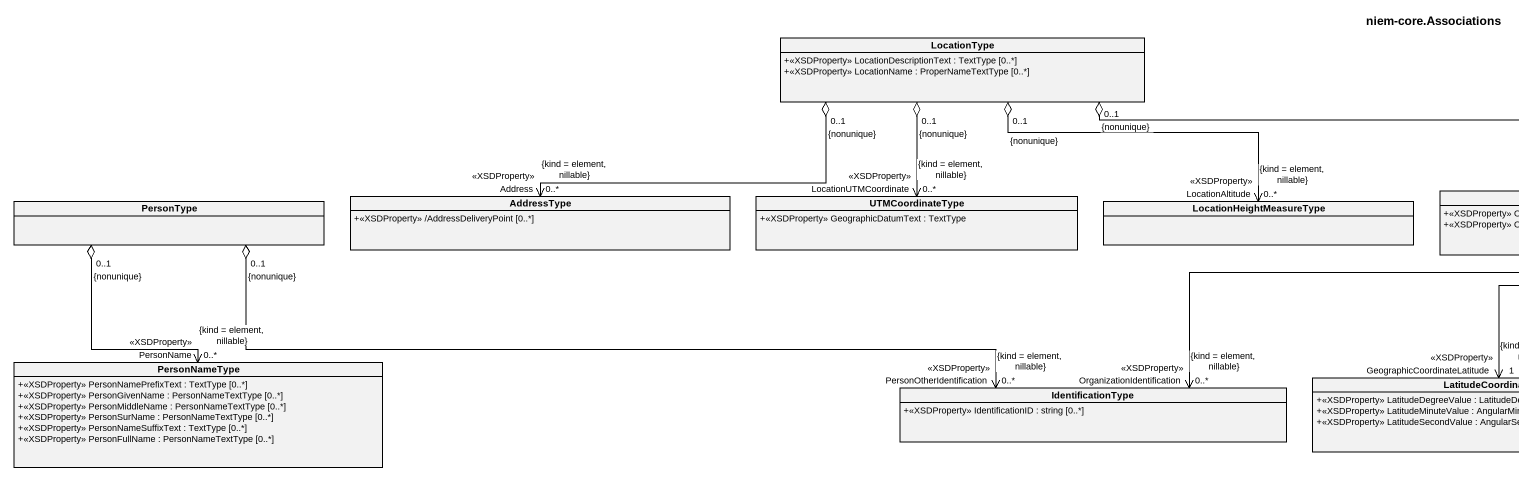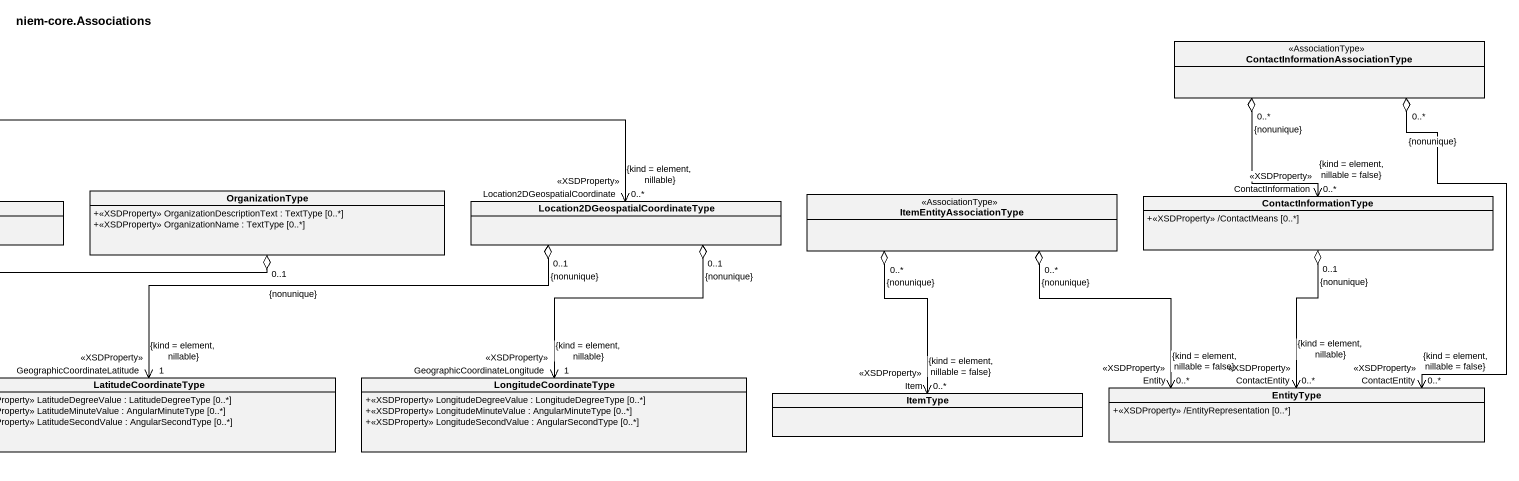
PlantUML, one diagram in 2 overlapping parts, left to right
@startuml
title niem-core.Associations
hide circle
hide empty members
skinparam classAttributeIconSize 0
class LocationType {
  +<<XSDProperty>> LocationDescriptionText : TextType [0..*]
  +<<XSDProperty>> LocationName : ProperNameTextType [0..*]
}
class "ContactInformationAssociationType" as ContactInformationAssociatio <<AssociationType>>
class PersonType
class AddressType {
  +<<XSDProperty>> /AddressDeliveryPoint [0..*]
}
class UTMCoordinateType {
  +<<XSDProperty>> GeographicDatumText : TextType
}
class LocationHeightMeasureType
class OrganizationType {
  +<<XSDProperty>> OrganizationDescriptionText : TextType [0..*]
  +<<XSDProperty>> OrganizationName : TextType [0..*]
}
class "Location2DGeospatialCoordinateType" as Location2DGeospatialCoordina
class ItemEntityAssociationType <<AssociationType>>
class ContactInformationType {
  +<<XSDProperty>> /ContactMeans [0..*]
}
class PersonNameType {
  +<<XSDProperty>> PersonNamePrefixText : TextType [0..*]
  +<<XSDProperty>> PersonGivenName : PersonNameTextType [0..*]
  +<<XSDProperty>> PersonMiddleName : PersonNameTextType [0..*]
  +<<XSDProperty>> PersonSurName : PersonNameTextType [0..*]
  +<<XSDProperty>> PersonNameSuffixText : TextType [0..*]
  +<<XSDProperty>> PersonFullName : PersonNameTextType [0..*]
}
class IdentificationType {
  +<<XSDProperty>> IdentificationID : string [0..*]
}
class LatitudeCoordinateType {
  +<<XSDProperty>> LatitudeDegreeValue : LatitudeDegreeType [0..*]
  +<<XSDProperty>> LatitudeMinuteValue : AngularMinuteType [0..*]
  +<<XSDProperty>> LatitudeSecondValue : AngularSecondType [0..*]
}
class LongitudeCoordinateType {
  +<<XSDProperty>> LongitudeDegreeValue : LongitudeDegreeType [0..*]
  +<<XSDProperty>> LongitudeMinuteValue : AngularMinuteType [0..*]
  +<<XSDProperty>> LongitudeSecondValue : AngularSecondType [0..*]
}
class ItemType
class EntityType {
  +<<XSDProperty>> /EntityRepresentation [0..*]
}
LocationType "0..1\n{nonunique}" o-left-> "Address\n<<XSDProperty>>\n0..*\n{kind = element, nillable}" AddressType
LocationType "0..1\n{nonunique}" o--> "LocationUTMCoordinate\n<<XSDProperty>>\n0..*\n{kind = element, nillable}" UTMCoordinateType
LocationType "0..1\n{nonunique}" o-right-> "LocationAltitude\n<<XSDProperty>>\n0..*\n{kind = element, nillable}" LocationHeightMeasureType
LocationType "0..1\n{nonunique}" o-right-> "Location2DGeospatialCoordinate\n<<XSDProperty>>\n0..*\n{kind = element, nillable}" Location2DGeospatialCoordina
ContactInformationAssociatio "0..*\n{nonunique}" o--> "ContactInformation\n<<XSDProperty>>\n0..*\n{kind = element, nillable = false}" ContactInformationType
ContactInformationAssociatio "0..*\n{nonunique}" o--> "ContactEntity\n<<XSDProperty>>\n0..*\n{kind = element, nillable = false}" EntityType
PersonType "0..1\n{nonunique}" o--> "PersonName\n<<XSDProperty>>\n0..*\n{kind = element, nillable}" PersonNameType
PersonType "0..1\n{nonunique}" o-right-> "PersonOtherIdentification\n<<XSDProperty>>\n0..*\n{kind = element, nillable}" IdentificationType
OrganizationType "0..1\n{nonunique}" o-left-> "OrganizationIdentification\n<<XSDProperty>>\n0..*\n{kind = element, nillable}" IdentificationType
Location2DGeospatialCoordina "0..1\n{nonunique}" o-left-> "GeographicCoordinateLatitude\n<<XSDProperty>>\n1\n{kind = element, nillable}" LatitudeCoordinateType
Location2DGeospatialCoordina "0..1\n{nonunique}" o--> "GeographicCoordinateLongitude\n<<XSDProperty>>\n1\n{kind = element, nillable}" LongitudeCoordinateType
ItemEntityAssociationType "0..*\n{nonunique}" o--> "Item\n<<XSDProperty>>\n0..*\n{kind = element, nillable = false}" ItemType
ItemEntityAssociationType "0..*\n{nonunique}" o-right-> "Entity\n<<XSDProperty>>\n0..*\n{kind = element, nillable = false}" EntityType
ContactInformationType "0..1\n{nonunique}" o--> "ContactEntity\n<<XSDProperty>>\n0..*\n{kind = element, nillable}" EntityType
@enduml
